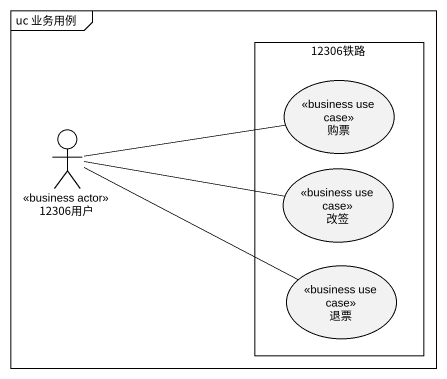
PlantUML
@startuml
mainframe uc 业务用例
rectangle "12306铁路" as r12306铁路 {
  usecase 购票 <<business use case>>
  usecase 改签 <<business use case>>
  usecase 退票 <<business use case>>
}
actor "12306用户" as a12306用户 <<business actor>>
a12306用户 -right- 购票
a12306用户 -right- 改签
a12306用户 -right- 退票
@enduml
